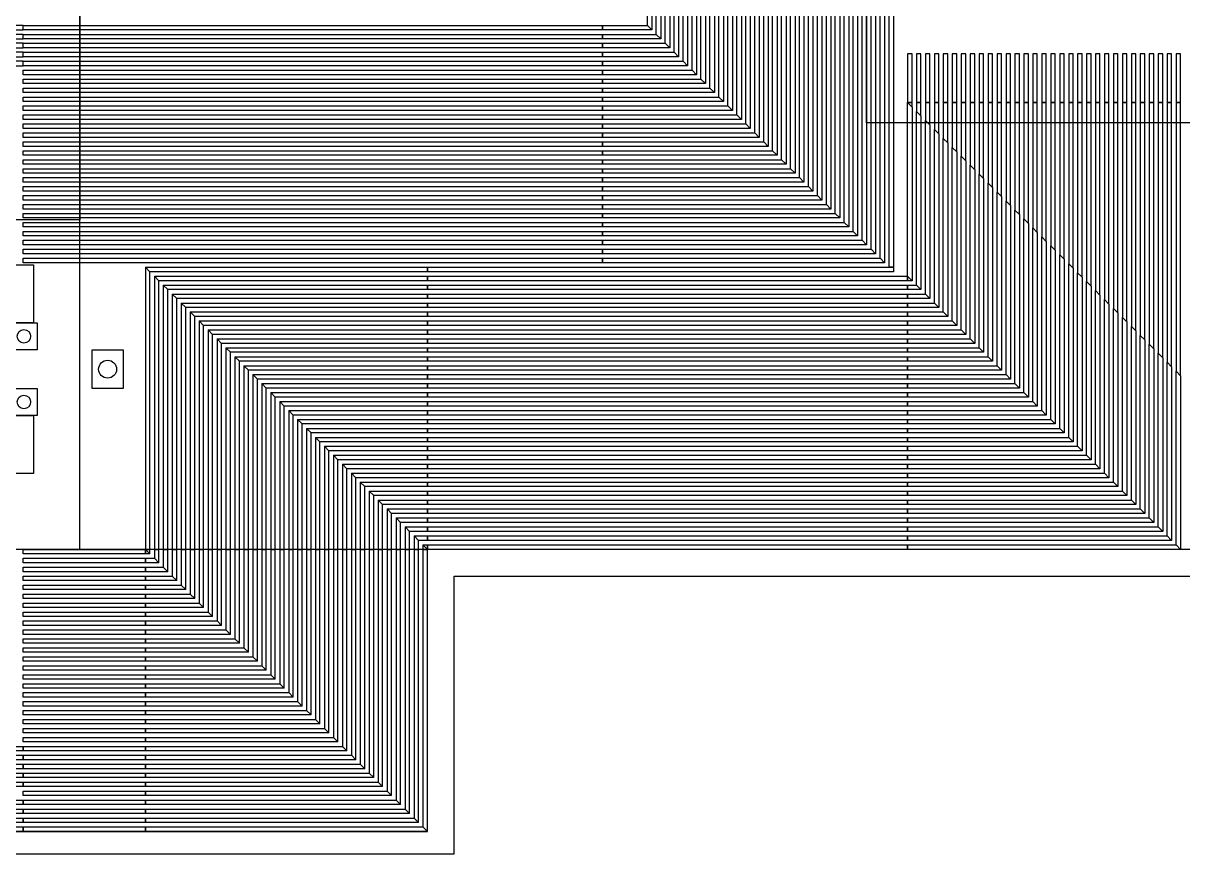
# Model space of a CAD drawing. Header units: inches. Extents: x 11033 to 102276, y 10578 to 36264.
# Drawn here: x 62185 to 75345, y 10722 to 20145 of the extents above; entities that cross this region are included whole.
import ezdxf

# ---------------------------------------------------------------- set-up
doc = ezdxf.new("R2010")
doc.units = ezdxf.units.IN
doc.header["$MEASUREMENT"] = 0
for name, color, linetype in [('board outline', 130, 'Continuous'), ('bottom copper', 160, 'Continuous'), ('bottom solder mask', 94, 'Continuous'), ('drill', 44, 'Continuous'), ('top copper', 10, 'Continuous'), ('top solder mask', 90, 'Continuous')]:
    doc.layers.add(name, color=color, linetype=linetype)

msp = doc.modelspace()

# ---------------------------------------------------------------- linework, layer by layer
at = {"layer": 'board outline'}
msp.add_lwpolyline([(48414, 29748), (48414, 10722), (67077, 10722), (67077, 13872), (83613, 13872), (83613, 10722), (102276, 10722), (102276, 29748), (88687, 29748), (88687, 30801), (62003, 30801), (62003, 29748)], close=True, dxfattribs=at)
at = {"layer": 'bottom copper'}
for points in [[(62826, 14176), (62826, 26954), (87866, 26954), (87866, 14176)], [(49120, 23393), (62826, 23393), (62826, 17913), (49120, 17913)], [(62083, 16745), (62083, 17405), (62303, 17405), (62303, 16745)], [(62041, 16745), (62345, 16745), (62345, 16441), (62041, 16441)], [(62041, 16000), (62345, 16000), (62345, 15695), (62041, 15695)], [(62083, 15035), (62083, 15695), (62303, 15695), (62303, 15035)], [(66772, 14176), (48668, 14176), (48668, 10976), (66772, 10976)]]:
    msp.add_lwpolyline(points, close=True, dxfattribs=at)
at = {"layer": 'bottom solder mask'}
for points in [[(62083, 16745), (62083, 17405), (62303, 17405), (62303, 16745)], [(62968, 16000), (62968, 16440), (63318, 16440), (63318, 16000)], [(62083, 15035), (62083, 15695), (62303, 15695), (62303, 15035)]]:
    msp.add_lwpolyline(points, close=True, dxfattribs=at)
at = {"layer": 'drill'}
for centre, radius in [((62193, 16593), 76.2), ((63143, 16220), 102), ((62193, 15848), 76.2)]:
    msp.add_circle(centre, radius, dxfattribs=at)
at = {"layer": 'top copper'}
for points in [[(69268, 23537), (69319, 23486), (69319, 20069), (69268, 20120)], [(69369, 23435), (69420, 23384), (69420, 19968), (69369, 20018)], [(69471, 23334), (69522, 23283), (69522, 19866), (69471, 19917)], [(69573, 23232), (69623, 23181), (69623, 19764), (69573, 19815)], [(69674, 23130), (69725, 23080), (69725, 19663), (69674, 19714)], [(69776, 23029), (69827, 22978), (69827, 19561), (69776, 19612)], [(69877, 22927), (69928, 22876), (69928, 19460), (69877, 19510)], [(69979, 22826), (70030, 22775), (70030, 19358), (69979, 19409)], [(70081, 22724), (70131, 22673), (70131, 19256), (70081, 19307)], [(70182, 22622), (70233, 22572), (70233, 19155), (70182, 19206)], [(70284, 22521), (70335, 22470), (70335, 19053), (70284, 19104)], [(70385, 22419), (70436, 22368), (70436, 18952), (70385, 19002)], [(70487, 22318), (70538, 22267), (70538, 18850), (70487, 18901)], [(70589, 22216), (70639, 22165), (70639, 18748), (70589, 18799)], [(70690, 22114), (70741, 22064), (70741, 18647), (70690, 18698)], [(70792, 22013), (70843, 21962), (70843, 18545), (70792, 18596)], [(70893, 21911), (70944, 21860), (70944, 18444), (70893, 18494)], [(70995, 21810), (71046, 21759), (71046, 18342), (70995, 18393)], [(71097, 21708), (71147, 21657), (71147, 18240), (71097, 18291)], [(71198, 21606), (71249, 21556), (71249, 18139), (71198, 18190)], [(71300, 21505), (71351, 21454), (71351, 18037), (71300, 18088)], [(71401, 21403), (71452, 21352), (71452, 17936), (71401, 17986)], [(71503, 21302), (71554, 21251), (71554, 17834), (71503, 17885)], [(71605, 21200), (71655, 21149), (71655, 17732), (71605, 17783)], [(71706, 21098), (71757, 21048), (71757, 17631), (71706, 17682)], [(71808, 20997), (71859, 20946), (71859, 17529), (71808, 17580)], [(71909, 20895), (71960, 20844), (71960, 17428), (71909, 17478)], [(72011, 20794), (72062, 20794), (72062, 17377), (72011, 17377)], [(51683, 17405), (51785, 17405), (51785, 20069), (62185, 20069), (62185, 20120), (51683, 20120)], [(52083, 17405), (52185, 17405), (52185, 19968), (62185, 19968), (62185, 20018), (52083, 20018)], [(62185, 20120), (68760, 20120), (68760, 20069), (62185, 20069)], [(62185, 20018), (68760, 20018), (68760, 19968), (62185, 19968)], [(69319, 20069), (68760, 20069), (68760, 20120), (69268, 20120)], [(69420, 19968), (68760, 19968), (68760, 20018), (69369, 20018)], [(52483, 17405), (52585, 17405), (52585, 19866), (62185, 19866), (62185, 19917), (52483, 19917)], [(62185, 19917), (68760, 19917), (68760, 19866), (62185, 19866)], [(69522, 19866), (68760, 19866), (68760, 19917), (69471, 19917)], [(52883, 17405), (52985, 17405), (52985, 19764), (62185, 19764), (62185, 19815), (52883, 19815)], [(62185, 19815), (68760, 19815), (68760, 19764), (62185, 19764)], [(69623, 19764), (68760, 19764), (68760, 19815), (69573, 19815)], [(72272, 19245), (72272, 19798), (72221, 19798), (72221, 19245)], [(72373, 19245), (72373, 19798), (72323, 19798), (72323, 19245)], [(72475, 19245), (72475, 19798), (72424, 19798), (72424, 19245)], [(72577, 19245), (72577, 19798), (72526, 19798), (72526, 19245)], [(72678, 19245), (72678, 19798), (72627, 19798), (72627, 19245)], [(72780, 19245), (72780, 19798), (72729, 19798), (72729, 19245)], [(72881, 19245), (72881, 19798), (72831, 19798), (72831, 19245)], [(72983, 19245), (72983, 19798), (72932, 19798), (72932, 19245)], [(73085, 19245), (73085, 19798), (73034, 19798), (73034, 19245)], [(73186, 19245), (73186, 19798), (73135, 19798), (73135, 19245)], [(73288, 19245), (73288, 19798), (73237, 19798), (73237, 19245)], [(73389, 19245), (73389, 19798), (73339, 19798), (73339, 19245)], [(73491, 19245), (73491, 19798), (73440, 19798), (73440, 19245)], [(73593, 19245), (73593, 19798), (73542, 19798), (73542, 19245)], [(73694, 19245), (73694, 19798), (73643, 19798), (73643, 19245)], [(73796, 19245), (73796, 19798), (73745, 19798), (73745, 19245)], [(73897, 19245), (73897, 19798), (73847, 19798), (73847, 19245)], [(73999, 19245), (73999, 19798), (73948, 19798), (73948, 19245)], [(74101, 19245), (74101, 19798), (74050, 19798), (74050, 19245)], [(74202, 19245), (74202, 19798), (74151, 19798), (74151, 19245)], [(74304, 19245), (74304, 19798), (74253, 19798), (74253, 19245)], [(74405, 19245), (74405, 19798), (74355, 19798), (74355, 19245)], [(74507, 19245), (74507, 19798), (74456, 19798), (74456, 19245)], [(74609, 19245), (74609, 19798), (74558, 19798), (74558, 19245)], [(74710, 19245), (74710, 19798), (74659, 19798), (74659, 19245)], [(74812, 19245), (74812, 19798), (74761, 19798), (74761, 19245)], [(74913, 19245), (74913, 19798), (74863, 19798), (74863, 19245)], [(75015, 19245), (75015, 19798), (74964, 19798), (74964, 19245)], [(75117, 19245), (75117, 19798), (75066, 19798), (75066, 19245)], [(75218, 19245), (75218, 19798), (75167, 19798), (75167, 19245)], [(75320, 19245), (75320, 19798), (75269, 19798), (75269, 19245)], [(53283, 17405), (53385, 17405), (53385, 19663), (62185, 19663), (62185, 19714), (53283, 19714)], [(62185, 19714), (68760, 19714), (68760, 19663), (62185, 19663)], [(62185, 19612), (68760, 19612), (68760, 19561), (62185, 19561)], [(69725, 19663), (68760, 19663), (68760, 19714), (69674, 19714)], [(69827, 19561), (68760, 19561), (68760, 19612), (69776, 19612)], [(62185, 19510), (68760, 19510), (68760, 19460), (62185, 19460)], [(69928, 19460), (68760, 19460), (68760, 19510), (69877, 19510)], [(62185, 19409), (68760, 19409), (68760, 19358), (62185, 19358)], [(70030, 19358), (68760, 19358), (68760, 19409), (69979, 19409)], [(62185, 19307), (68760, 19307), (68760, 19256), (62185, 19256)], [(70131, 19256), (68760, 19256), (68760, 19307), (70081, 19307)], [(72272, 19194), (72272, 19245), (72221, 19245)], [(72221, 19245), (72272, 19194), (72272, 17224), (72221, 17275)], [(72373, 19093), (72373, 19245), (72323, 19245), (72323, 19144)], [(72475, 18991), (72475, 19245), (72424, 19245), (72424, 19042)], [(72577, 18890), (72577, 19245), (72526, 19245), (72526, 18940)], [(72678, 18788), (72678, 19245), (72627, 19245), (72627, 18839)], [(72780, 18686), (72780, 19245), (72729, 19245), (72729, 18737)], [(72881, 18585), (72881, 19245), (72831, 19245), (72831, 18636)], [(72983, 18483), (72983, 19245), (72932, 19245), (72932, 18534)], [(73085, 18382), (73085, 19245), (73034, 19245), (73034, 18432)], [(73186, 18280), (73186, 19245), (73135, 19245), (73135, 18331)], [(73288, 18178), (73288, 19245), (73237, 19245), (73237, 18229)], [(73389, 18077), (73389, 19245), (73339, 19245), (73339, 18128)], [(73491, 17975), (73491, 19245), (73440, 19245), (73440, 18026)], [(73593, 17874), (73593, 19245), (73542, 19245), (73542, 17924)], [(73694, 17772), (73694, 19245), (73643, 19245), (73643, 17823)], [(73796, 17670), (73796, 19245), (73745, 19245), (73745, 17721)], [(73897, 17569), (73897, 19245), (73847, 19245), (73847, 17620)], [(73999, 17467), (73999, 19245), (73948, 19245), (73948, 17518)], [(74101, 17366), (74101, 19245), (74050, 19245), (74050, 17416)], [(74202, 17264), (74202, 19245), (74151, 19245), (74151, 17315)], [(74304, 17162), (74304, 19245), (74253, 19245), (74253, 17213)], [(74405, 17061), (74405, 19245), (74355, 19245), (74355, 17112)], [(74507, 16959), (74507, 19245), (74456, 19245), (74456, 17010)], [(74609, 16858), (74609, 19245), (74558, 19245), (74558, 16908)], [(74710, 16756), (74710, 19245), (74659, 19245), (74659, 16807)], [(74812, 16654), (74812, 19245), (74761, 19245), (74761, 16705)], [(74913, 16553), (74913, 19245), (74863, 19245), (74863, 16604)], [(75015, 16451), (75015, 19245), (74964, 19245), (74964, 16502)], [(75117, 16350), (75117, 19245), (75066, 19245), (75066, 16400)], [(75218, 16248), (75218, 19245), (75167, 19245), (75167, 16299)], [(75320, 16146), (75320, 19245), (75269, 19245), (75269, 16197)], [(62185, 19206), (68760, 19206), (68760, 19155), (62185, 19155)], [(62185, 19104), (68760, 19104), (68760, 19053), (62185, 19053)], [(70233, 19155), (68760, 19155), (68760, 19206), (70182, 19206)], [(70335, 19053), (68760, 19053), (68760, 19104), (70284, 19104)], [(72323, 19144), (72373, 19093), (72373, 17123), (72323, 17174)], [(62185, 19002), (68760, 19002), (68760, 18952), (62185, 18952)], [(70436, 18952), (68760, 18952), (68760, 19002), (70385, 19002)], [(72424, 19042), (72475, 18991), (72475, 17021), (72424, 17072)], [(62185, 18901), (68760, 18901), (68760, 18850), (62185, 18850)], [(70538, 18850), (68760, 18850), (68760, 18901), (70487, 18901)], [(72526, 18940), (72577, 18890), (72577, 16920), (72526, 16970)], [(72627, 18839), (72678, 18788), (72678, 16818), (72627, 16869)], [(62185, 18799), (68760, 18799), (68760, 18748), (62185, 18748)], [(62185, 18698), (68760, 18698), (68760, 18647), (62185, 18647)], [(70639, 18748), (68760, 18748), (68760, 18799), (70589, 18799)], [(70741, 18647), (68760, 18647), (68760, 18698), (70690, 18698)], [(72729, 18737), (72780, 18686), (72780, 16716), (72729, 16767)], [(62185, 18596), (68760, 18596), (68760, 18545), (62185, 18545)], [(70843, 18545), (68760, 18545), (68760, 18596), (70792, 18596)], [(72831, 18636), (72881, 18585), (72881, 16615), (72831, 16666)], [(62185, 18494), (68760, 18494), (68760, 18444), (62185, 18444)], [(70944, 18444), (68760, 18444), (68760, 18494), (70893, 18494)], [(72932, 18534), (72983, 18483), (72983, 16513), (72932, 16564)], [(73034, 18432), (73085, 18382), (73085, 16412), (73034, 16462)], [(62185, 18393), (68760, 18393), (68760, 18342), (62185, 18342)], [(71046, 18342), (68760, 18342), (68760, 18393), (70995, 18393)], [(73135, 18331), (73186, 18280), (73186, 16310), (73135, 16361)], [(62185, 18291), (68760, 18291), (68760, 18240), (62185, 18240)], [(62185, 18190), (68760, 18190), (68760, 18139), (62185, 18139)], [(71147, 18240), (68760, 18240), (68760, 18291), (71097, 18291)], [(71249, 18139), (68760, 18139), (68760, 18190), (71198, 18190)], [(73237, 18229), (73288, 18178), (73288, 16208), (73237, 16259)], [(62185, 18088), (68760, 18088), (68760, 18037), (62185, 18037)], [(71351, 18037), (68760, 18037), (68760, 18088), (71300, 18088)], [(73339, 18128), (73389, 18077), (73389, 16107), (73339, 16158)], [(62185, 17986), (68760, 17986), (68760, 17936), (62185, 17936)], [(71452, 17936), (68760, 17936), (68760, 17986), (71401, 17986)], [(73440, 18026), (73491, 17975), (73491, 16005), (73440, 16056)], [(73542, 17924), (73593, 17874), (73593, 15904), (73542, 15954)], [(62185, 17885), (68760, 17885), (68760, 17834), (62185, 17834)], [(62185, 17783), (68760, 17783), (68760, 17732), (62185, 17732)], [(71554, 17834), (68760, 17834), (68760, 17885), (71503, 17885)], [(71655, 17732), (68760, 17732), (68760, 17783), (71605, 17783)], [(73643, 17823), (73694, 17772), (73694, 15802), (73643, 15853)], [(62185, 17682), (68760, 17682), (68760, 17631), (62185, 17631)], [(71757, 17631), (68760, 17631), (68760, 17682), (71706, 17682)], [(73745, 17721), (73796, 17670), (73796, 15700), (73745, 15751)], [(62185, 17580), (68760, 17580), (68760, 17529), (62185, 17529)], [(71859, 17529), (68760, 17529), (68760, 17580), (71808, 17580)], [(73847, 17620), (73897, 17569), (73897, 15599), (73847, 15650)], [(73948, 17518), (73999, 17467), (73999, 15497), (73948, 15548)], [(62083, 16745), (62083, 17405), (62303, 17405), (62303, 16745)], [(62185, 17478), (68760, 17478), (68760, 17428), (62185, 17428)], [(63572, 17377), (63572, 14176), (63623, 14176), (63623, 17326)], [(63572, 17377), (66772, 17377), (66772, 17326), (63623, 17326)], [(66772, 17377), (72062, 17377), (72062, 17326), (66772, 17326)], [(71960, 17428), (68760, 17428), (68760, 17478), (71909, 17478)], [(74050, 17416), (74101, 17366), (74101, 15396), (74050, 15446)], [(63674, 17275), (63674, 14176), (63724, 14176), (63724, 17224)], [(63674, 17275), (66772, 17275), (66772, 17224), (63724, 17224)], [(66772, 17275), (72221, 17275), (72221, 17224), (66772, 17224)], [(72272, 17224), (72221, 17224), (72221, 17275)], [(74151, 17315), (74202, 17264), (74202, 15294), (74151, 15345)], [(63775, 17174), (63775, 14176), (63826, 14176), (63826, 17123)], [(63775, 17174), (66772, 17174), (66772, 17123), (63826, 17123)], [(66772, 17174), (72221, 17174), (72221, 17123), (66772, 17123)], [(72373, 17123), (72221, 17123), (72221, 17174), (72323, 17174)], [(74253, 17213), (74304, 17162), (74304, 15192), (74253, 15243)], [(74355, 17112), (74405, 17061), (74405, 15091), (74355, 15142)], [(63877, 17072), (63877, 14176), (63928, 14176), (63928, 17021)], [(63877, 17072), (66772, 17072), (66772, 17021), (63928, 17021)], [(66772, 17072), (72221, 17072), (72221, 17021), (66772, 17021)], [(72475, 17021), (72221, 17021), (72221, 17072), (72424, 17072)], [(74456, 17010), (74507, 16959), (74507, 14989), (74456, 15040)], [(63978, 16970), (63978, 14176), (64029, 14176), (64029, 16920)], [(63978, 16970), (66772, 16970), (66772, 16920), (64029, 16920)], [(64080, 16869), (64080, 14176), (64131, 14176), (64131, 16818)], [(64080, 16869), (66772, 16869), (66772, 16818), (64131, 16818)], [(66772, 16970), (72221, 16970), (72221, 16920), (66772, 16920)], [(66772, 16869), (72221, 16869), (72221, 16818), (66772, 16818)], [(72577, 16920), (72221, 16920), (72221, 16970), (72526, 16970)], [(72678, 16818), (72221, 16818), (72221, 16869), (72627, 16869)], [(74558, 16908), (74609, 16858), (74609, 14888), (74558, 14938)], [(62041, 16745), (62345, 16745), (62345, 16441), (62041, 16441)], [(64182, 16767), (64182, 14176), (64232, 14176), (64232, 16716)], [(64182, 16767), (66772, 16767), (66772, 16716), (64232, 16716)], [(66772, 16767), (72221, 16767), (72221, 16716), (66772, 16716)], [(72780, 16716), (72221, 16716), (72221, 16767), (72729, 16767)], [(74659, 16807), (74710, 16756), (74710, 14786), (74659, 14837)], [(64283, 16666), (64283, 14176), (64334, 14176), (64334, 16615)], [(64283, 16666), (66772, 16666), (66772, 16615), (64334, 16615)], [(66772, 16666), (72221, 16666), (72221, 16615), (66772, 16615)], [(72881, 16615), (72221, 16615), (72221, 16666), (72831, 16666)], [(74761, 16705), (74812, 16654), (74812, 14684), (74761, 14735)], [(74863, 16604), (74913, 16553), (74913, 14583), (74863, 14634)], [(64385, 16564), (64385, 14176), (64436, 14176), (64436, 16513)], [(64385, 16564), (66772, 16564), (66772, 16513), (64436, 16513)], [(64486, 16462), (64486, 14176), (64537, 14176), (64537, 16412)], [(64486, 16462), (66772, 16462), (66772, 16412), (64537, 16412)], [(66772, 16564), (72221, 16564), (72221, 16513), (66772, 16513)], [(66772, 16462), (72221, 16462), (72221, 16412), (66772, 16412)], [(72983, 16513), (72221, 16513), (72221, 16564), (72932, 16564)], [(73085, 16412), (72221, 16412), (72221, 16462), (73034, 16462)], [(74964, 16502), (75015, 16451), (75015, 14481), (74964, 14532)], [(63318, 16440), (63318, 16000), (62968, 16000), (62968, 16440)], [(64588, 16361), (64588, 14176), (64639, 14176), (64639, 16310)], [(64588, 16361), (66772, 16361), (66772, 16310), (64639, 16310)], [(66772, 16361), (72221, 16361), (72221, 16310), (66772, 16310)], [(73186, 16310), (72221, 16310), (72221, 16361), (73135, 16361)], [(75066, 16400), (75117, 16350), (75117, 14380), (75066, 14430)], [(64690, 16259), (64690, 14176), (64740, 14176), (64740, 16208)], [(64690, 16259), (66772, 16259), (66772, 16208), (64740, 16208)], [(66772, 16259), (72221, 16259), (72221, 16208), (66772, 16208)], [(73288, 16208), (72221, 16208), (72221, 16259), (73237, 16259)], [(75167, 16299), (75218, 16248), (75218, 14278), (75167, 14329)], [(75269, 16197), (75320, 16146), (75320, 14176), (75269, 14227)], [(64791, 16158), (64791, 14176), (64842, 14176), (64842, 16107)], [(64791, 16158), (66772, 16158), (66772, 16107), (64842, 16107)], [(64893, 16056), (64893, 14176), (64944, 14176), (64944, 16005)], [(64893, 16056), (66772, 16056), (66772, 16005), (64944, 16005)], [(66772, 16158), (72221, 16158), (72221, 16107), (66772, 16107)], [(66772, 16056), (72221, 16056), (72221, 16005), (66772, 16005)], [(73389, 16107), (72221, 16107), (72221, 16158), (73339, 16158)], [(73491, 16005), (72221, 16005), (72221, 16056), (73440, 16056)], [(62041, 16000), (62345, 16000), (62345, 15695), (62041, 15695)], [(64994, 15954), (64994, 14176), (65045, 14176), (65045, 15904)], [(64994, 15954), (66772, 15954), (66772, 15904), (65045, 15904)], [(66772, 15954), (72221, 15954), (72221, 15904), (66772, 15904)], [(73593, 15904), (72221, 15904), (72221, 15954), (73542, 15954)], [(65096, 15853), (65096, 14176), (65147, 14176), (65147, 15802)], [(65096, 15853), (66772, 15853), (66772, 15802), (65147, 15802)], [(66772, 15853), (72221, 15853), (72221, 15802), (66772, 15802)], [(73694, 15802), (72221, 15802), (72221, 15853), (73643, 15853)], [(62083, 15035), (62083, 15695), (62303, 15695), (62303, 15035)], [(65198, 15751), (65198, 14176), (65248, 14176), (65248, 15700)], [(65198, 15751), (66772, 15751), (66772, 15700), (65248, 15700)], [(66772, 15751), (72221, 15751), (72221, 15700), (66772, 15700)], [(73796, 15700), (72221, 15700), (72221, 15751), (73745, 15751)], [(65299, 15650), (65299, 14176), (65350, 14176), (65350, 15599)], [(65299, 15650), (66772, 15650), (66772, 15599), (65350, 15599)], [(65401, 15548), (65401, 14176), (65452, 14176), (65452, 15497)], [(65401, 15548), (66772, 15548), (66772, 15497), (65452, 15497)], [(66772, 15650), (72221, 15650), (72221, 15599), (66772, 15599)], [(66772, 15548), (72221, 15548), (72221, 15497), (66772, 15497)], [(73897, 15599), (72221, 15599), (72221, 15650), (73847, 15650)], [(73999, 15497), (72221, 15497), (72221, 15548), (73948, 15548)], [(65502, 15446), (65502, 14176), (65553, 14176), (65553, 15396)], [(65502, 15446), (66772, 15446), (66772, 15396), (65553, 15396)], [(66772, 15446), (72221, 15446), (72221, 15396), (66772, 15396)], [(74101, 15396), (72221, 15396), (72221, 15446), (74050, 15446)], [(65604, 15345), (65604, 14176), (65655, 14176), (65655, 15294)], [(65604, 15345), (66772, 15345), (66772, 15294), (65655, 15294)], [(66772, 15345), (72221, 15345), (72221, 15294), (66772, 15294)], [(74202, 15294), (72221, 15294), (72221, 15345), (74151, 15345)], [(65706, 15243), (65706, 14176), (65756, 14176), (65756, 15192)], [(65706, 15243), (66772, 15243), (66772, 15192), (65756, 15192)], [(65807, 15142), (65807, 14176), (65858, 14176), (65858, 15091)], [(65807, 15142), (66772, 15142), (66772, 15091), (65858, 15091)], [(66772, 15243), (72221, 15243), (72221, 15192), (66772, 15192)], [(66772, 15142), (72221, 15142), (72221, 15091), (66772, 15091)], [(74304, 15192), (72221, 15192), (72221, 15243), (74253, 15243)], [(74405, 15091), (72221, 15091), (72221, 15142), (74355, 15142)], [(49683, 15035), (49785, 15035), (49785, 11027), (62185, 11027), (62185, 10976), (49683, 10976)], [(50083, 15035), (50185, 15035), (50185, 11128), (62185, 11128), (62185, 11078), (50083, 11078)], [(50483, 15035), (50585, 15035), (50585, 11230), (62185, 11230), (62185, 11179), (50483, 11179)], [(50883, 15035), (50985, 15035), (50985, 11332), (62185, 11332), (62185, 11281), (50883, 11281)], [(51683, 15035), (51785, 15035), (51785, 11535), (62185, 11535), (62185, 11484), (51683, 11484)], [(52083, 15035), (52185, 15035), (52185, 11636), (62185, 11636), (62185, 11586), (52083, 11586)], [(52483, 15035), (52585, 15035), (52585, 11738), (62185, 11738), (62185, 11687), (52483, 11687)], [(52883, 15035), (52985, 15035), (52985, 11840), (62185, 11840), (62185, 11789), (52883, 11789)], [(53283, 15035), (53385, 15035), (53385, 11941), (62185, 11941), (62185, 11890), (53283, 11890)], [(65909, 15040), (65909, 14176), (65960, 14176), (65960, 14989)], [(65909, 15040), (66772, 15040), (66772, 14989), (65960, 14989)], [(66772, 15040), (72221, 15040), (72221, 14989), (66772, 14989)], [(74507, 14989), (72221, 14989), (72221, 15040), (74456, 15040)], [(66010, 14938), (66010, 14176), (66061, 14176), (66061, 14888)], [(66010, 14938), (66772, 14938), (66772, 14888), (66061, 14888)], [(66772, 14938), (72221, 14938), (72221, 14888), (66772, 14888)], [(74609, 14888), (72221, 14888), (72221, 14938), (74558, 14938)], [(66112, 14837), (66112, 14176), (66163, 14176), (66163, 14786)], [(66112, 14837), (66772, 14837), (66772, 14786), (66163, 14786)], [(66772, 14837), (72221, 14837), (72221, 14786), (66772, 14786)], [(74710, 14786), (72221, 14786), (72221, 14837), (74659, 14837)], [(66214, 14735), (66214, 14176), (66264, 14176), (66264, 14684)], [(66214, 14735), (66772, 14735), (66772, 14684), (66264, 14684)], [(66315, 14634), (66315, 14176), (66366, 14176), (66366, 14583)], [(66315, 14634), (66772, 14634), (66772, 14583), (66366, 14583)], [(66772, 14735), (72221, 14735), (72221, 14684), (66772, 14684)], [(66772, 14634), (72221, 14634), (72221, 14583), (66772, 14583)], [(74812, 14684), (72221, 14684), (72221, 14735), (74761, 14735)], [(74913, 14583), (72221, 14583), (72221, 14634), (74863, 14634)], [(66417, 14532), (66417, 14176), (66468, 14176), (66468, 14481)], [(66417, 14532), (66772, 14532), (66772, 14481), (66468, 14481)], [(66772, 14532), (72221, 14532), (72221, 14481), (66772, 14481)], [(75015, 14481), (72221, 14481), (72221, 14532), (74964, 14532)], [(66518, 14430), (66518, 14176), (66569, 14176), (66569, 14380)], [(66518, 14430), (66772, 14430), (66772, 14380), (66569, 14380)], [(66772, 14430), (72221, 14430), (72221, 14380), (66772, 14380)], [(75117, 14380), (72221, 14380), (72221, 14430), (75066, 14430)], [(66620, 14329), (66620, 14176), (66671, 14176), (66671, 14278)], [(66620, 14329), (66772, 14329), (66772, 14278), (66671, 14278)], [(66722, 14227), (66722, 14176), (66772, 14176)], [(66722, 14227), (66772, 14227), (66772, 14176)], [(66772, 14329), (72221, 14329), (72221, 14278), (66772, 14278)], [(66772, 14227), (72221, 14227), (72221, 14176), (66772, 14176)], [(75218, 14278), (72221, 14278), (72221, 14329), (75167, 14329)], [(75320, 14176), (72221, 14176), (72221, 14227), (75269, 14227)], [(62185, 14176), (63572, 14176), (63572, 14126), (62185, 14126)], [(63623, 14126), (63623, 14176), (63572, 14176)], [(63623, 14126), (63572, 14126), (63572, 14176)], [(63724, 14024), (63724, 14176), (63674, 14176), (63674, 14075)], [(63826, 13922), (63826, 14176), (63775, 14176), (63775, 13973)], [(63928, 13821), (63928, 14176), (63877, 14176), (63877, 13872)], [(64029, 13719), (64029, 14176), (63978, 14176), (63978, 13770)], [(64131, 13618), (64131, 14176), (64080, 14176), (64080, 13668)], [(64232, 13516), (64232, 14176), (64182, 14176), (64182, 13567)], [(64334, 13414), (64334, 14176), (64283, 14176), (64283, 13465)], [(64436, 13313), (64436, 14176), (64385, 14176), (64385, 13364)], [(64537, 13211), (64537, 14176), (64486, 14176), (64486, 13262)], [(64639, 13110), (64639, 14176), (64588, 14176), (64588, 13160)], [(64740, 13008), (64740, 14176), (64690, 14176), (64690, 13059)], [(64842, 12906), (64842, 14176), (64791, 14176), (64791, 12957)], [(64944, 12805), (64944, 14176), (64893, 14176), (64893, 12856)], [(65045, 12703), (65045, 14176), (64994, 14176), (64994, 12754)], [(65147, 12602), (65147, 14176), (65096, 14176), (65096, 12652)], [(65248, 12500), (65248, 14176), (65198, 14176), (65198, 12551)], [(65350, 12398), (65350, 14176), (65299, 14176), (65299, 12449)], [(65452, 12297), (65452, 14176), (65401, 14176), (65401, 12348)], [(65553, 12195), (65553, 14176), (65502, 14176), (65502, 12246)], [(65655, 12094), (65655, 14176), (65604, 14176), (65604, 12144)], [(65756, 11992), (65756, 14176), (65706, 14176), (65706, 12043)], [(65858, 11890), (65858, 14176), (65807, 14176), (65807, 11941)], [(65960, 11789), (65960, 14176), (65909, 14176), (65909, 11840)], [(66061, 11687), (66061, 14176), (66010, 14176), (66010, 11738)], [(66163, 11586), (66163, 14176), (66112, 14176), (66112, 11636)], [(66264, 11484), (66264, 14176), (66214, 14176), (66214, 11535)], [(66366, 11382), (66366, 14176), (66315, 14176), (66315, 11433)], [(66468, 11281), (66468, 14176), (66417, 14176), (66417, 11332)], [(66569, 11179), (66569, 14176), (66518, 14176), (66518, 11230)], [(66671, 11078), (66671, 14176), (66620, 14176), (66620, 11128)], [(66772, 10976), (66772, 14176), (66722, 14176), (66722, 11027)], [(62185, 14075), (63572, 14075), (63572, 14024), (62185, 14024)], [(62185, 13973), (63572, 13973), (63572, 13922), (62185, 13922)], [(63724, 14024), (63572, 14024), (63572, 14075), (63674, 14075)], [(63826, 13922), (63572, 13922), (63572, 13973), (63775, 13973)], [(62185, 13872), (63572, 13872), (63572, 13821), (62185, 13821)], [(63928, 13821), (63572, 13821), (63572, 13872), (63877, 13872)], [(62185, 13770), (63572, 13770), (63572, 13719), (62185, 13719)], [(64029, 13719), (63572, 13719), (63572, 13770), (63978, 13770)], [(62185, 13668), (63572, 13668), (63572, 13618), (62185, 13618)], [(62185, 13567), (63572, 13567), (63572, 13516), (62185, 13516)], [(64131, 13618), (63572, 13618), (63572, 13668), (64080, 13668)], [(64232, 13516), (63572, 13516), (63572, 13567), (64182, 13567)], [(62185, 13465), (63572, 13465), (63572, 13414), (62185, 13414)], [(64334, 13414), (63572, 13414), (63572, 13465), (64283, 13465)], [(62185, 13364), (63572, 13364), (63572, 13313), (62185, 13313)], [(64436, 13313), (63572, 13313), (63572, 13364), (64385, 13364)], [(62185, 13262), (63572, 13262), (63572, 13211), (62185, 13211)], [(64537, 13211), (63572, 13211), (63572, 13262), (64486, 13262)], [(62185, 13160), (63572, 13160), (63572, 13110), (62185, 13110)], [(62185, 13059), (63572, 13059), (63572, 13008), (62185, 13008)], [(64639, 13110), (63572, 13110), (63572, 13160), (64588, 13160)], [(64740, 13008), (63572, 13008), (63572, 13059), (64690, 13059)], [(62185, 12957), (63572, 12957), (63572, 12906), (62185, 12906)], [(64842, 12906), (63572, 12906), (63572, 12957), (64791, 12957)], [(62185, 12856), (63572, 12856), (63572, 12805), (62185, 12805)], [(64944, 12805), (63572, 12805), (63572, 12856), (64893, 12856)], [(62185, 12754), (63572, 12754), (63572, 12703), (62185, 12703)], [(62185, 12652), (63572, 12652), (63572, 12602), (62185, 12602)], [(65045, 12703), (63572, 12703), (63572, 12754), (64994, 12754)], [(65147, 12602), (63572, 12602), (63572, 12652), (65096, 12652)], [(62185, 12551), (63572, 12551), (63572, 12500), (62185, 12500)], [(65248, 12500), (63572, 12500), (63572, 12551), (65198, 12551)], [(62185, 12449), (63572, 12449), (63572, 12398), (62185, 12398)], [(65350, 12398), (63572, 12398), (63572, 12449), (65299, 12449)], [(62185, 12348), (63572, 12348), (63572, 12297), (62185, 12297)], [(62185, 12246), (63572, 12246), (63572, 12195), (62185, 12195)], [(65452, 12297), (63572, 12297), (63572, 12348), (65401, 12348)], [(65553, 12195), (63572, 12195), (63572, 12246), (65502, 12246)], [(62185, 12144), (63572, 12144), (63572, 12094), (62185, 12094)], [(65655, 12094), (63572, 12094), (63572, 12144), (65604, 12144)], [(62185, 12043), (63572, 12043), (63572, 11992), (62185, 11992)], [(65756, 11992), (63572, 11992), (63572, 12043), (65706, 12043)], [(62185, 11941), (63572, 11941), (63572, 11890), (62185, 11890)], [(65858, 11890), (63572, 11890), (63572, 11941), (65807, 11941)], [(62185, 11840), (63572, 11840), (63572, 11789), (62185, 11789)], [(62185, 11738), (63572, 11738), (63572, 11687), (62185, 11687)], [(65960, 11789), (63572, 11789), (63572, 11840), (65909, 11840)], [(66061, 11687), (63572, 11687), (63572, 11738), (66010, 11738)], [(62185, 11636), (63572, 11636), (63572, 11586), (62185, 11586)], [(66163, 11586), (63572, 11586), (63572, 11636), (66112, 11636)], [(62185, 11535), (63572, 11535), (63572, 11484), (62185, 11484)], [(66264, 11484), (63572, 11484), (63572, 11535), (66214, 11535)], [(62185, 11433), (63572, 11433), (63572, 11382), (62185, 11382)], [(62185, 11332), (63572, 11332), (63572, 11281), (62185, 11281)], [(66366, 11382), (63572, 11382), (63572, 11433), (66315, 11433)], [(66468, 11281), (63572, 11281), (63572, 11332), (66417, 11332)], [(62185, 11230), (63572, 11230), (63572, 11179), (62185, 11179)], [(66569, 11179), (63572, 11179), (63572, 11230), (66518, 11230)], [(62185, 11128), (63572, 11128), (63572, 11078), (62185, 11078)], [(66671, 11078), (63572, 11078), (63572, 11128), (66620, 11128)], [(62185, 11027), (63572, 11027), (63572, 10976), (62185, 10976)], [(66772, 10976), (63572, 10976), (63572, 11027), (66722, 11027)]]:
    msp.add_lwpolyline(points, close=True, dxfattribs=at)
at = {"layer": 'top solder mask'}
for points in [[(71757, 20842), (73768, 20842), (73768, 30801), (76922, 30801), (76922, 20842), (78933, 20842), (78933, 19015), (71757, 19015)], [(62083, 16745), (62083, 17405), (62303, 17405), (62303, 16745)], [(63318, 16440), (63318, 16000), (62968, 16000), (62968, 16440)], [(62083, 15035), (62083, 15695), (62303, 15695), (62303, 15035)]]:
    msp.add_lwpolyline(points, close=True, dxfattribs=at)

doc.saveas('drawing.dxf')
